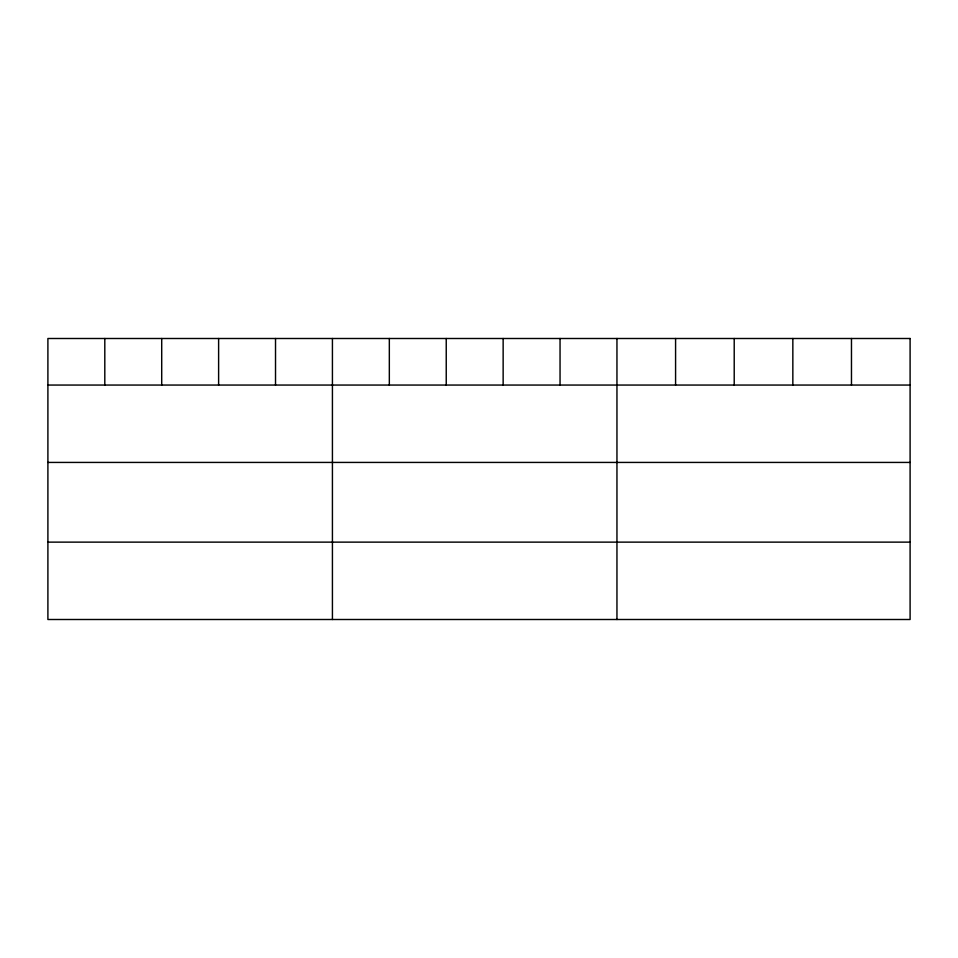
<?xml version="1.0" encoding="UTF-8"?>
<svg xmlns="http://www.w3.org/2000/svg" width="958" height="958" viewBox="0 0 958 958"><rect width="100%" height="100%" fill="white"/><g stroke="black" fill="none" stroke-linecap="round" stroke-linejoin="round"><path stroke-width="1.44" d="M47.9 385.056L910.1 385.056M47.9 462.427L910.1 462.427M47.9 542.132L910.1 542.132M851.47 338.497L851.47 385.056M792.841 338.497L792.841 385.056M734.211 338.497L734.211 385.056M675.582 338.497L675.582 385.056M616.952 338.497L616.952 619.503M560.047 338.497L560.047 385.056M503.142 338.497L503.142 385.056M446.236 338.497L446.236 385.056M389.331 338.497L389.331 385.056M332.426 338.497L332.426 619.503M275.521 338.497L275.521 385.056M218.616 338.497L218.616 385.056M161.71 338.497L161.71 385.056M104.805 338.497L104.805 385.056M910.1 338.497L47.9 338.497L47.9 619.503L910.1 619.503L910.1 338.497"/></g></svg>
